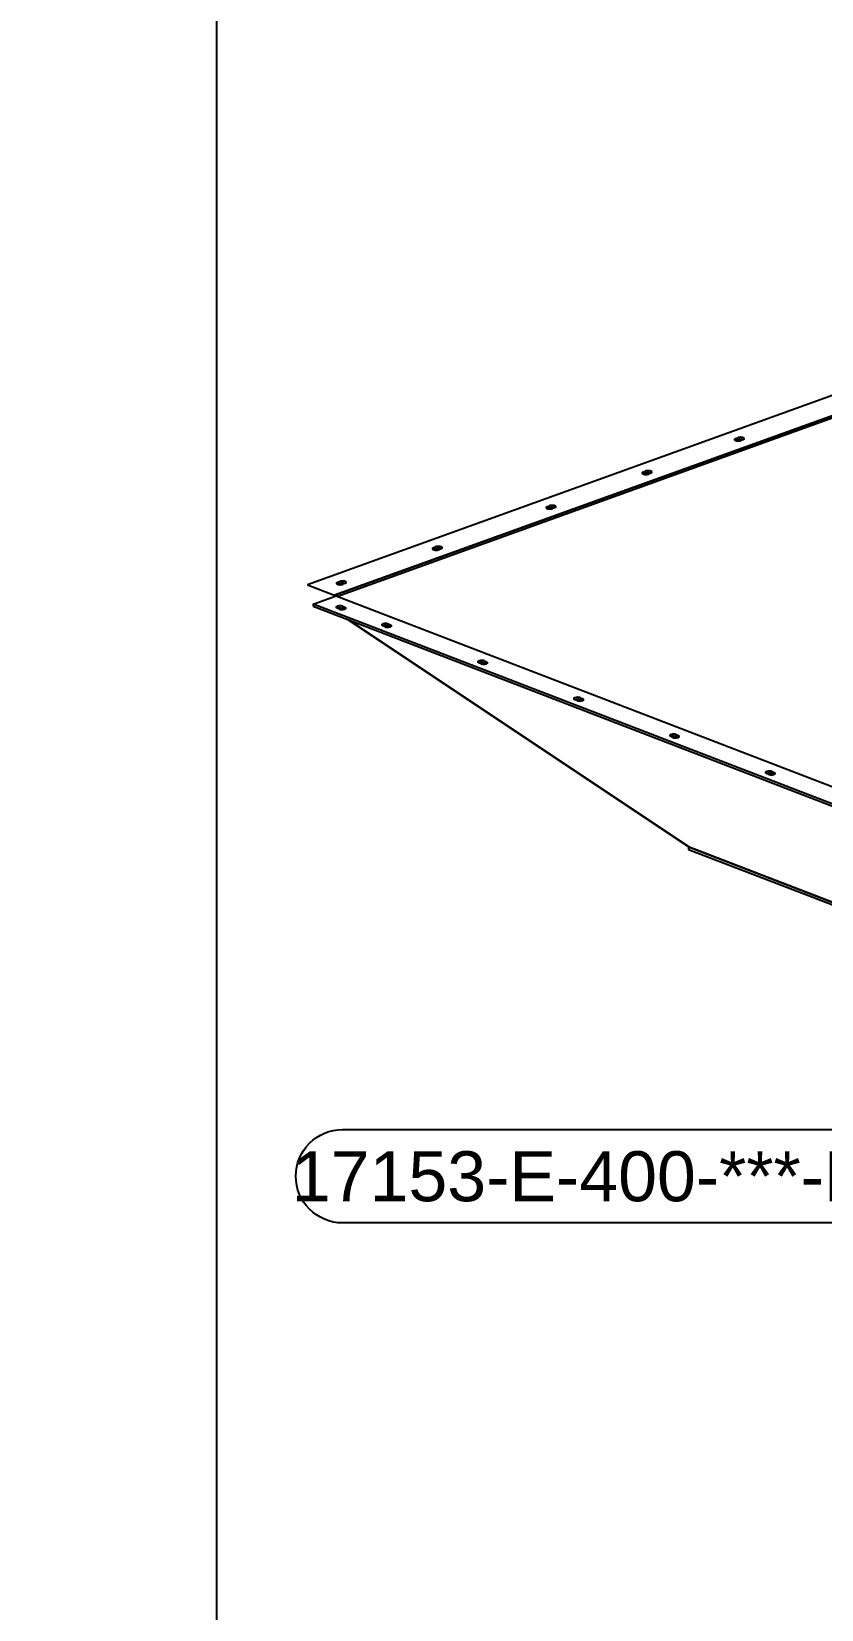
# Model space of a CAD drawing. Header units: millimetres. Extents: x 517777 to 536338, y -327622 to -292910.
# Drawn here: x 524593 to 525717, y -296902 to -294657 of the extents above; entities that cross this region are included whole.
import ezdxf
from ezdxf.enums import TextEntityAlignment as Align

# ---------------------------------------------------------------- set-up
doc = ezdxf.new("R2010")
doc.units = ezdxf.units.MM
doc.linetypes.add('CENTER', pattern=[50.8, 31.75, -6.35, 6.35, -6.35])
doc.layers.add('2', color=3, linetype='CENTER')
doc.layers.add('3-TEXT', color=7, linetype='Continuous')
doc.styles.add('style10', font='swissl.ttf', dxfattribs={"height": 40})

msp = doc.modelspace()

# ---------------------------------------------------------------- linework, layer by layer
at = {"color": 2, "extrusion": (0.012987, 0.927814, 0.372818)}
for p, q in [((528565.04, -294152.24, -4952.97), (524985.72, -295444.48, -4952.97)), ((528603.72, -294167.03, 49529.68), (525024.4, -295459.27, 49529.68)), ((528602.07, -294171.09, 49529.68), (525029.05, -295461.06, 49529.68)), ((525024.4, -295459.27, 49529.68), (527371.35, -294611.95, 49529.68)), ((526282.87, -295004.92, 49529.68), (525024.4, -295459.27, 49529.68)), ((525594.8, -295236.3, 49529.68), (525598.07, -295235.12, 49529.68)), ((525598.03, -295237.98, 49529.68), (525594.8, -295239.15, 49529.68)), ((525605.71, -295238.06, 49529.68), (525602.43, -295239.24, 49529.68)), ((525463.16, -295283.83, 49529.68), (525466.43, -295282.65, 49529.68)), ((525466.39, -295285.51, 49529.68), (525463.16, -295286.67, 49529.68)), ((525474.07, -295285.58, 49529.68), (525470.8, -295286.77, 49529.68)), ((525326.82, -295333.05, 49529.68), (525330.09, -295331.87, 49529.68)), ((525330.05, -295334.73, 49529.68), (525326.83, -295335.9, 49529.68)), ((525337.73, -295334.8, 49529.68), (525334.46, -295335.99, 49529.68)), ((525164.93, -295391.5, 49529.68), (525168.2, -295390.32, 49529.68)), ((525168.16, -295393.18, 49529.68), (525164.93, -295394.34, 49529.68)), ((525175.84, -295393.25, 49529.68), (525172.57, -295394.44, 49529.68)), ((525028.59, -295440.72, 49529.68), (525031.86, -295439.54, 49529.68)), ((524985.85, -295444.44, 49529.68), (526434.1, -296001.62, 49529.68)), ((524994.02, -295471.98, 49529.68), (525026.75, -295460.17, 49529.68)), ((525031.82, -295442.4, 49529.68), (525028.59, -295443.56, 49529.68)), ((525039.5, -295442.47, 49529.68), (525036.23, -295443.66, 49529.68)), ((524994.02, -295471.98, 49529.68), (524993.98, -295474.84, 49529.68)), ((524993.98, -295474.84, 49529.68), (526029.28, -295873.16, 49529.68)), ((526029.32, -295870.29, 49529.68), (524994.02, -295471.98, 49529.68)), ((525031.29, -295479, 49529.68), (525028.01, -295477.74, 49529.68)), ((525031.93, -295479.21, 49529.68), (525029.24, -295477.42, 49529.68)), ((525033.27, -295479.49, 49529.68), (525029.99, -295477.3, 49529.68)), ((525029.99, -295477.3, 49529.68), (525033.27, -295479.49, 49529.68)), ((525038.88, -295479.1, 49529.68), (525035.61, -295477.84, 49529.68)), ((525035.65, -295474.98, 49529.68), (525038.92, -295476.24, 49529.68)), ((525527.84, -295817.24, 49529.68), (525042.13, -295493.37, 49529.68)), ((525530.02, -295818.08, 49529.68), (525044.31, -295494.21, 49529.68)), ((525044.31, -295494.21, 49529.68), (525530.02, -295818.08, 49529.68)), ((525096.5, -295504.09, 49529.68), (525093.22, -295502.83, 49529.68)), ((525104.09, -295504.19, 49529.68), (525100.82, -295502.93, 49529.68)), ((525100.86, -295500.07, 49529.68), (525104.13, -295501.33, 49529.68)), ((525237.27, -295552.55, 49529.68), (525240.54, -295553.81, 49529.68)), ((525232.91, -295556.57, 49529.68), (525229.63, -295555.31, 49529.68)), ((525240.5, -295556.67, 49529.68), (525237.23, -295555.41, 49529.68)), ((525369.31, -295609.05, 49529.68), (525366.04, -295607.79, 49529.68)), ((525376.91, -295609.15, 49529.68), (525373.63, -295607.89, 49529.68)), ((525373.67, -295605.03, 49529.68), (525376.95, -295606.29, 49529.68)), ((525505.72, -295661.53, 49529.68), (525502.45, -295660.27, 49529.68)), ((525513.31, -295661.63, 49529.68), (525510.04, -295660.37, 49529.68)), ((525510.08, -295657.51, 49529.68), (525513.35, -295658.77, 49529.68)), ((525646.49, -295709.99, 49529.68), (525649.76, -295711.25, 49529.68)), ((525642.13, -295714.01, 49529.68), (525638.85, -295712.75, 49529.68)), ((525649.72, -295714.11, 49529.68), (525646.45, -295712.85, 49529.68)), ((525527.84, -295817.24, 49529.68), (525527.79, -295820.82, 49529.68)), ((525527.79, -295820.82, 49529.68), (526346.23, -296135.7, 49529.68)), ((525527.84, -295817.24, 49529.68), (526346.28, -296132.12, 49529.68)), ((525530.02, -295818.08, 49529.68), (525527.84, -295817.24, 49529.68)), ((526451.35, -296172.54, 49529.68), (525530.02, -295818.08, 49529.68))]:
    msp.add_line(p, q, dxfattribs=at)
at = {"color": 2}
for centre, major_axis, start_param, end_param in [((525598.61, -295237.77, 49529.68), (-5.4, 0.08), 5.5032742, 8.6448669), ((525601.85, -295239.45, 49529.68), (-5.4, 0.08), 3.932611, 5.5032742), ((525601.89, -295236.59, 49529.68), (5.4, -0.08), 5.5032742, 8.6448669), ((525466.98, -295285.3, 49529.68), (-5.4, 0.08), 5.5032742, 8.6448669), ((525470.25, -295284.11, 49529.68), (5.4, -0.08), 5.5032742, 8.6448669), ((525470.21, -295286.98, 49529.68), (-5.4, 0.08), 3.932611, 5.5032742), ((525330.64, -295334.52, 49529.68), (-5.4, 0.08), 5.5032742, 8.6448669), ((525333.87, -295336.2, 49529.68), (-5.4, 0.08), 3.932611, 5.5032742), ((525333.91, -295333.34, 49529.68), (5.4, -0.08), 5.5032742, 8.6448669), ((525168.75, -295392.97, 49529.68), (-5.4, 0.08), 5.5032742, 8.6448669), ((525171.98, -295394.65, 49529.68), (-5.4, 0.08), 3.932611, 5.5032742), ((525172.02, -295391.78, 49529.68), (5.4, -0.08), 5.5032742, 8.6448669), ((525032.41, -295442.19, 49529.68), (-5.4, 0.08), 5.5032742, 8.6448669), ((525035.68, -295441.01, 49529.68), (5.4, -0.08), 5.5032742, 8.6448669), ((525035.64, -295443.87, 49529.68), (-5.4, 0.08), 3.932611, 5.5032742), ((525031.83, -295476.36, 49529.68), (-5.4, 0.08), 3.9324779, 7.0740706), ((525031.79, -295479.22, 49529.68), (-5.4, 0.08), 3.9324779, 5.4921046), ((525035.11, -295477.62, 49529.68), (5.4, -0.08), 3.9324779, 7.0740706), ((525097.04, -295501.45, 49529.68), (-5.4, 0.08), 3.9324779, 7.0740706), ((525097, -295504.31, 49529.68), (-5.4, 0.08), 3.9324779, 5.4921046), ((525100.32, -295502.71, 49529.68), (5.4, -0.08), 3.9324779, 7.0740706), ((525233.45, -295553.93, 49529.68), (-5.4, 0.08), 3.9324779, 7.0740706), ((525233.41, -295556.79, 49529.68), (-5.4, 0.08), 3.9324779, 5.4921046), ((525236.72, -295555.19, 49529.68), (5.4, -0.08), 3.9324779, 7.0740706), ((525369.86, -295606.41, 49529.68), (-5.4, 0.08), 3.9324779, 7.0740706), ((525369.82, -295609.27, 49529.68), (-5.4, 0.08), 3.9324779, 5.4921046), ((525373.13, -295607.67, 49529.68), (5.4, -0.08), 3.9324779, 7.0740706), ((525506.26, -295658.89, 49529.68), (-5.4, 0.08), 3.9324779, 7.0740706), ((525506.22, -295661.75, 49529.68), (-5.4, 0.08), 3.9324779, 5.4921046), ((525509.54, -295660.15, 49529.68), (5.4, -0.08), 3.9324779, 7.0740706), ((525642.67, -295711.37, 49529.68), (-5.4, 0.08), 3.9324779, 7.0740706), ((525642.63, -295714.23, 49529.68), (-5.4, 0.08), 3.9324779, 5.4921046), ((525645.94, -295712.63, 49529.68), (5.4, -0.08), 3.9324779, 7.0740706)]:
    msp.add_ellipse(centre, major_axis=major_axis, ratio=0.3728176, start_param=start_param, end_param=end_param, dxfattribs=at)
at = {"layer": '2', "color": 8, "linetype": 'ByBlock', "elevation": -4952.97}
msp.add_lwpolyline([(525035.92, -296219.09), (525951.62, -296219.09, -1), (525951.62, -296352.12), (525035.92, -296352.12, -1), (525035.92, -296219.09)], format="xyb", dxfattribs=at)
at = {"layer": '3-TEXT', "color": 2}
msp.add_lwpolyline([(518219.28, -293351.55), (524856.38, -293351.55), (524856.38, -300163.2), (518219.28, -300163.2)], close=True, dxfattribs=at)

# ---------------------------------------------------------------- texts
at = {"layer": '3-TEXT', "color": 2, "style": 'style10'}
msp.add_text('17153-E-400-***-PL-2R', height=71.148, dxfattribs=at).set_placement((525482.9, -296285.67, -4952.97), align=Align.MIDDLE_CENTER)

doc.saveas('drawing.dxf')
